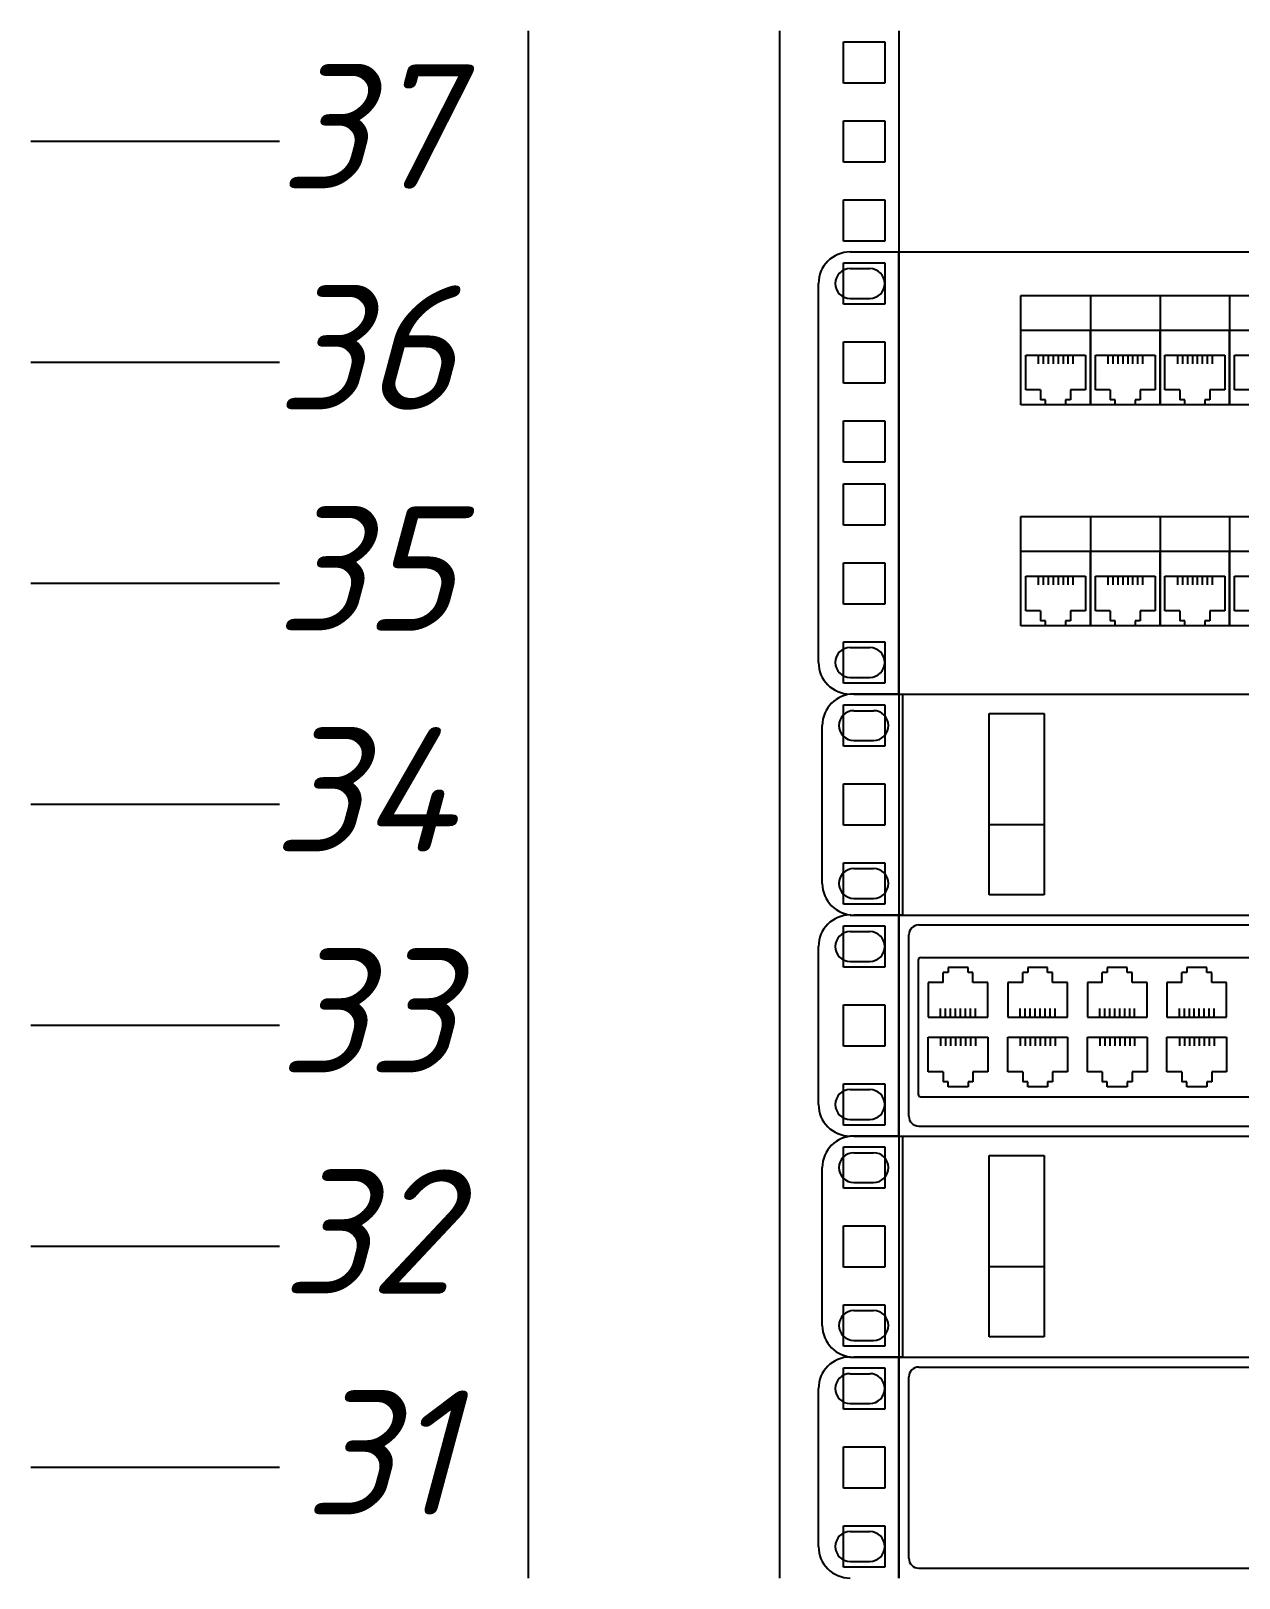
# Model space of a CAD drawing. Header units: millimetres. Extents: x -25459 to 1045457, y -66278 to 462905.
# Drawn here: x 649181 to 651610, y 42173 to 45284 of the extents above; entities that cross this region are included whole.
import ezdxf
from ezdxf.enums import TextEntityAlignment as Align

# ---------------------------------------------------------------- set-up
doc = ezdxf.new("R2010")
doc.units = ezdxf.units.MM
doc.styles.add('ISOCPEUR', font='isocpeui.ttf', dxfattribs={"height": 250})
doc.styles.add('ISOCUPER', font='isocpeur.ttf', dxfattribs={"width": 0.85, "oblique": 7})

# ---------------------------------------------------------------- blocks, each defined once
blk = doc.blocks.new('*U72')
at = {"color": 0, "linetype": 'ByBlock', "lineweight": -2}
for p, q in [((0, 1677.95), (0, 1633.5)), ((50.5, 1677.95), (50.5, 1633.5)), ((74.5, 1677.95), (74.5, 1633.5)), ((63.35, 1667.45), (63.35, 1675.75)), ((63.35, 1675.75), (71.65, 1675.75)), ((71.65, 1675.75), (71.65, 1667.45)), ((71.65, 1667.45), (63.35, 1667.45)), ((63.35, 1651.575), (63.35, 1659.875)), ((63.35, 1659.875), (71.65, 1659.875)), ((71.65, 1659.875), (71.65, 1651.575)), ((-50, 1655.725), (-100, 1655.725)), ((71.65, 1651.575), (63.35, 1651.575)), ((63.35, 1635.7), (63.35, 1644)), ((63.35, 1644), (71.65, 1644)), ((71.65, 1644), (71.65, 1635.7)), ((71.65, 1635.7), (63.35, 1635.7)), ((0, 1633.5), (0, 1589.05)), ((50.5, 1633.5), (50.5, 1589.05)), ((63.35, 1623), (63.35, 1631.3)), ((63.35, 1631.3), (71.65, 1631.3)), ((71.65, 1631.3), (71.65, 1623)), ((74.5, 1633.5), (74.5, 1589.05)), ((71.65, 1623), (63.35, 1623)), ((63.35, 1607.125), (63.35, 1615.425)), ((63.35, 1615.425), (71.65, 1615.425)), ((71.65, 1615.425), (71.65, 1607.125)), ((-50, 1611.275), (-100, 1611.275)), ((71.65, 1607.125), (63.35, 1607.125)), ((63.35, 1591.25), (63.35, 1599.55)), ((63.35, 1599.55), (71.65, 1599.55)), ((71.65, 1599.55), (71.65, 1591.25)), ((71.65, 1591.25), (63.35, 1591.25)), ((0, 1589.05), (0, 1544.6)), ((50.5, 1589.05), (50.5, 1544.6)), ((74.5, 1589.05), (74.5, 1544.6)), ((63.35, 1578.55), (63.35, 1586.85)), ((63.35, 1586.85), (71.65, 1586.85)), ((71.65, 1586.85), (71.65, 1578.55)), ((71.65, 1578.55), (63.35, 1578.55)), ((63.35, 1562.675), (63.35, 1570.975)), ((63.35, 1570.975), (71.65, 1570.975)), ((71.65, 1570.975), (71.65, 1562.675)), ((-50, 1566.825), (-100, 1566.825)), ((71.65, 1562.675), (63.35, 1562.675)), ((63.35, 1546.8), (63.35, 1555.1)), ((63.35, 1555.1), (71.65, 1555.1)), ((71.65, 1555.1), (71.65, 1546.8)), ((71.65, 1546.8), (63.35, 1546.8)), ((0, 1544.6), (0, 1500.15)), ((50.5, 1544.6), (50.5, 1500.15)), ((74.5, 1544.6), (74.5, 1500.15)), ((63.35, 1534.1), (63.35, 1542.4)), ((63.35, 1542.4), (71.65, 1542.4)), ((71.65, 1542.4), (71.65, 1534.1)), ((71.65, 1534.1), (63.35, 1534.1)), ((63.35, 1518.225), (63.35, 1526.525)), ((63.35, 1526.525), (71.65, 1526.525)), ((71.65, 1526.525), (71.65, 1518.225)), ((-50, 1522.375), (-100, 1522.375)), ((71.65, 1518.225), (63.35, 1518.225)), ((63.35, 1502.35), (63.35, 1510.65)), ((63.35, 1510.65), (71.65, 1510.65)), ((71.65, 1510.65), (71.65, 1502.35)), ((0, 1500.15), (0, 1455.7)), ((50.5, 1500.15), (50.5, 1455.7)), ((71.65, 1502.35), (63.35, 1502.35)), ((74.5, 1500.15), (74.5, 1455.7)), ((63.35, 1489.65), (63.35, 1497.95)), ((63.35, 1497.95), (71.65, 1497.95)), ((71.65, 1497.95), (71.65, 1489.65)), ((71.65, 1489.65), (63.35, 1489.65)), ((63.35, 1473.775), (63.35, 1482.075)), ((63.35, 1482.075), (71.65, 1482.075)), ((71.65, 1482.075), (71.65, 1473.775)), ((-50, 1477.925), (-100, 1477.925)), ((71.65, 1473.775), (63.35, 1473.775)), ((63.35, 1457.9), (63.35, 1466.2)), ((63.35, 1466.2), (71.65, 1466.2)), ((71.65, 1466.2), (71.65, 1457.9)), ((71.65, 1457.9), (63.35, 1457.9)), ((0, 1455.7), (0, 1411.25)), ((50.5, 1455.7), (50.5, 1411.25)), ((63.35, 1445.2), (63.35, 1453.5)), ((63.35, 1453.5), (71.65, 1453.5)), ((71.65, 1453.5), (71.65, 1445.2)), ((74.5, 1455.7), (74.5, 1411.25)), ((71.65, 1445.2), (63.35, 1445.2)), ((63.35, 1429.325), (63.35, 1437.625)), ((63.35, 1437.625), (71.65, 1437.625)), ((71.65, 1437.625), (71.65, 1429.325)), ((-50, 1433.475), (-100, 1433.475)), ((71.65, 1429.325), (63.35, 1429.325)), ((63.35, 1413.45), (63.35, 1421.75)), ((63.35, 1421.75), (71.65, 1421.75)), ((71.65, 1421.75), (71.65, 1413.45)), ((71.65, 1413.45), (63.35, 1413.45)), ((0, 1411.25), (0, 1366.8)), ((50.5, 1411.25), (50.5, 1366.8)), ((74.5, 1411.25), (74.5, 1366.8)), ((63.35, 1400.75), (63.35, 1409.05)), ((63.35, 1409.05), (71.65, 1409.05)), ((71.65, 1409.05), (71.65, 1400.75)), ((71.65, 1400.75), (63.35, 1400.75)), ((63.35, 1384.875), (63.35, 1393.175)), ((63.35, 1393.175), (71.65, 1393.175)), ((71.65, 1393.175), (71.65, 1384.875)), ((-50, 1389.025), (-100, 1389.025)), ((71.65, 1384.875), (63.35, 1384.875)), ((63.35, 1369), (63.35, 1377.3)), ((63.35, 1377.3), (71.65, 1377.3)), ((71.65, 1377.3), (71.65, 1369)), ((71.65, 1369), (63.35, 1369))]:
    blk.add_line(p, q, dxfattribs=at)
blk = doc.blocks.new("19'' маркер юнита")
at = {"color": 0, "linetype": 'ByBlock', "lineweight": -2, "style": 'ISOCPEUR', "oblique": 15, "flags": 8}
blk.add_attdef('#', text='', height=25, dxfattribs=at).set_placement((35, 3), align=Align.MIDDLE_RIGHT)
blk = doc.blocks.new('*U94')
at = {"color": 0, "linetype": 'ByBlock', "lineweight": -2}
for p, q in [((164.69, 22.22), (174.5, 22.22)), ((174.5, -66.68), (174.5, 22.22)), ((174.5, 22.22), (625.5, 22.22)), ((164.69, 18.87), (168.65, 18.87)), ((158.34, -60.33), (158.34, 15.87)), ((164.69, 12.87), (168.65, 12.87)), ((199, 6.5), (199, 13.5)), ((199, 13.5), (213, 13.5)), ((213, 13.5), (213, 6.5)), ((213, 13.5), (227, 13.5)), ((227, 13.5), (227, 6.5)), ((227, 13.5), (241, 13.5)), ((241, 13.5), (241, 6.5)), ((241, 13.5), (255, 13.5)), ((199, 6.5), (213, 6.5)), ((199, -8.5), (199, 6.5)), ((213, 6.5), (227, 6.5)), ((213, -8.5), (213, 6.5)), ((213, 6.5), (213, -8.5)), ((227, 6.5), (241, 6.5)), ((227, -8.5), (227, 6.5)), ((227, 6.5), (227, -8.5)), ((241, 6.5), (255, 6.5)), ((241, -8.5), (241, 6.5)), ((241, 6.5), (241, -8.5)), ((200, -2), (200, 1.5)), ((200, -5.5), (200, 1.5)), ((200, 1.5), (212, 1.5)), ((202.5, 1.5), (202.5, -0.25)), ((203.5, 1.5), (203.5, -0.25)), ((204.5, 1.5), (204.5, -0.25)), ((205.5, 1.5), (205.5, -0.25)), ((206.5, 1.5), (206.5, -0.25)), ((207.5, 1.5), (207.5, -0.25)), ((208.5, 1.5), (208.5, -0.25)), ((209.5, 1.5), (209.5, -0.25)), ((212, 1.5), (212, -5.5)), ((214, -2), (214, 1.5)), ((214, -5.5), (214, 1.5)), ((214, 1.5), (226, 1.5)), ((216.5, 1.5), (216.5, -0.25)), ((217.5, 1.5), (217.5, -0.25)), ((218.5, 1.5), (218.5, -0.25)), ((219.5, 1.5), (219.5, -0.25)), ((220.5, 1.5), (220.5, -0.25)), ((221.5, 1.5), (221.5, -0.25)), ((222.5, 1.5), (222.5, -0.25)), ((223.5, 1.5), (223.5, -0.25)), ((226, 1.5), (226, -5.5)), ((228, -2), (228, 1.5)), ((228, -5.5), (228, 1.5)), ((228, 1.5), (240, 1.5)), ((230.5, 1.5), (230.5, -0.25)), ((231.5, 1.5), (231.5, -0.25)), ((232.5, 1.5), (232.5, -0.25)), ((233.5, 1.5), (233.5, -0.25)), ((234.5, 1.5), (234.5, -0.25)), ((235.5, 1.5), (235.5, -0.25)), ((236.5, 1.5), (236.5, -0.25)), ((237.5, 1.5), (237.5, -0.25)), ((240, 1.5), (240, -5.5)), ((242, -2), (242, 1.5)), ((242, -5.5), (242, 1.5)), ((242, 1.5), (254, 1.5)), ((203, -5.5), (200, -5.5)), ((203, -5.5), (203, -7.5)), ((209, -5.5), (209, -7.5)), ((212, -5.5), (209, -5.5)), ((217, -5.5), (214, -5.5)), ((217, -5.5), (217, -7.5)), ((223, -5.5), (223, -7.5)), ((226, -5.5), (223, -5.5)), ((231, -5.5), (228, -5.5)), ((231, -5.5), (231, -7.5)), ((237, -5.5), (237, -7.5)), ((240, -5.5), (237, -5.5)), ((245, -5.5), (242, -5.5)), ((213, -8.5), (199, -8.5)), ((204, -7.5), (203, -7.5)), ((204, -8.5), (204, -7.5)), ((208, -8.5), (204, -8.5)), ((208, -7.5), (208, -8.5)), ((209, -7.5), (208, -7.5)), ((227, -8.5), (213, -8.5)), ((218, -7.5), (217, -7.5)), ((218, -8.5), (218, -7.5)), ((222, -8.5), (218, -8.5)), ((222, -7.5), (222, -8.5)), ((223, -7.5), (222, -7.5)), ((241, -8.5), (227, -8.5)), ((232, -7.5), (231, -7.5)), ((232, -8.5), (232, -7.5)), ((236, -8.5), (232, -8.5)), ((236, -7.5), (236, -8.5)), ((237, -7.5), (236, -7.5)), ((255, -8.5), (241, -8.5)), ((199, -30.95), (213, -30.95)), ((199, -37.95), (199, -30.95)), ((213, -30.95), (227, -30.95)), ((213, -30.95), (213, -37.95)), ((227, -30.95), (241, -30.95)), ((227, -30.95), (227, -37.95)), ((241, -30.95), (255, -30.95)), ((241, -30.95), (241, -37.95)), ((199, -52.95), (199, -37.95)), ((199, -37.95), (213, -37.95)), ((213, -37.95), (213, -52.95)), ((213, -52.95), (213, -37.95)), ((213, -37.95), (227, -37.95)), ((227, -37.95), (227, -52.95)), ((227, -52.95), (227, -37.95)), ((227, -37.95), (241, -37.95)), ((241, -37.95), (241, -52.95)), ((241, -52.95), (241, -37.95)), ((241, -37.95), (255, -37.95)), ((200, -42.95), (212, -42.95)), ((200, -49.95), (200, -42.95)), ((200, -46.45), (200, -42.95)), ((202.5, -42.95), (202.5, -44.7)), ((203.5, -42.95), (203.5, -44.7)), ((204.5, -42.95), (204.5, -44.7)), ((205.5, -42.95), (205.5, -44.7)), ((206.5, -42.95), (206.5, -44.7)), ((207.5, -42.95), (207.5, -44.7)), ((208.5, -42.95), (208.5, -44.7)), ((209.5, -42.95), (209.5, -44.7)), ((212, -42.95), (212, -49.95)), ((214, -42.95), (226, -42.95)), ((214, -49.95), (214, -42.95)), ((214, -46.45), (214, -42.95)), ((216.5, -42.95), (216.5, -44.7)), ((217.5, -42.95), (217.5, -44.7)), ((218.5, -42.95), (218.5, -44.7)), ((219.5, -42.95), (219.5, -44.7)), ((220.5, -42.95), (220.5, -44.7)), ((221.5, -42.95), (221.5, -44.7)), ((222.5, -42.95), (222.5, -44.7)), ((223.5, -42.95), (223.5, -44.7)), ((226, -42.95), (226, -49.95)), ((228, -42.95), (240, -42.95)), ((228, -49.95), (228, -42.95)), ((228, -46.45), (228, -42.95)), ((230.5, -42.95), (230.5, -44.7)), ((231.5, -42.95), (231.5, -44.7)), ((232.5, -42.95), (232.5, -44.7)), ((233.5, -42.95), (233.5, -44.7)), ((234.5, -42.95), (234.5, -44.7)), ((235.5, -42.95), (235.5, -44.7)), ((236.5, -42.95), (236.5, -44.7)), ((237.5, -42.95), (237.5, -44.7)), ((240, -42.95), (240, -49.95)), ((242, -42.95), (254, -42.95)), ((242, -49.95), (242, -42.95)), ((242, -46.45), (242, -42.95)), ((203, -49.95), (200, -49.95)), ((203, -49.95), (203, -51.95)), ((204, -51.95), (203, -51.95)), ((204, -52.95), (204, -51.95)), ((209, -51.95), (208, -51.95)), ((208, -51.95), (208, -52.95)), ((212, -49.95), (209, -49.95)), ((209, -49.95), (209, -51.95)), ((217, -49.95), (214, -49.95)), ((217, -49.95), (217, -51.95)), ((218, -51.95), (217, -51.95)), ((218, -52.95), (218, -51.95)), ((223, -51.95), (222, -51.95)), ((222, -51.95), (222, -52.95)), ((226, -49.95), (223, -49.95)), ((223, -49.95), (223, -51.95)), ((231, -49.95), (228, -49.95)), ((231, -49.95), (231, -51.95)), ((232, -51.95), (231, -51.95)), ((232, -52.95), (232, -51.95)), ((237, -51.95), (236, -51.95)), ((236, -51.95), (236, -52.95)), ((240, -49.95), (237, -49.95)), ((237, -49.95), (237, -51.95)), ((245, -49.95), (242, -49.95)), ((213, -52.95), (199, -52.95)), ((208, -52.95), (204, -52.95)), ((227, -52.95), (213, -52.95)), ((222, -52.95), (218, -52.95)), ((241, -52.95), (227, -52.95)), ((236, -52.95), (232, -52.95)), ((255, -52.95), (241, -52.95)), ((164.69, -57.33), (168.65, -57.33)), ((164.69, -63.33), (168.65, -63.33)), ((174.5, -66.68), (164.69, -66.68)), ((174.5, -66.68), (625.5, -66.68))]:
    blk.add_line(p, q, dxfattribs=at)
for centre, radius, start, end in [((164.69, 15.87), 6.35, 90, 180), ((164.69, 15.87), 3, 90, 270), ((168.65, 15.87), 3, 270, 90), ((164.69, -60.33), 3, 90, 270), ((168.65, -60.33), 3, 270, 90), ((164.69, -60.33), 6.35, 180, 270)]:
    blk.add_arc(centre, radius, start, end, dxfattribs=at)
at = {"color": 0, "lineweight": -2, "style": 'ISOCPEUR', "oblique": 15, "flags": 8}
blk.add_attdef('НАИМЕНОВАНИЕ', text='', height=25, dxfattribs=at).set_placement((836.83, -11.54), align=Align.MIDDLE_LEFT)
blk = doc.blocks.new('*U69')
at = {"color": 0, "linetype": 'ByBlock', "lineweight": -2}
for p, q in [((164.69, 22.22), (174.5, 22.22)), ((174.5, 22.22), (625.5, 22.22)), ((174.5, -22.23), (174.5, 22.22)), ((164.69, 18.87), (168.65, 18.87)), ((158.34, -15.88), (158.34, 15.87)), ((191.9, 18.31), (202.93, 18.31)), ((191.9, -18.19), (191.9, 18.31)), ((202.93, 18.31), (202.93, -18.19)), ((164.69, 12.87), (168.65, 12.87)), ((191.9, -4.03), (202.93, -4.03)), ((164.69, -12.88), (168.65, -12.88)), ((202.93, -18.19), (191.9, -18.19)), ((164.69, -18.88), (168.65, -18.88)), ((174.5, -22.23), (164.69, -22.23)), ((174.5, -22.23), (625.5, -22.23))]:
    blk.add_line(p, q, dxfattribs=at)
for centre, radius, start, end in [((164.69, 15.87), 6.35, 90, 180), ((164.69, 15.87), 3, 90, 270), ((168.65, 15.87), 3, 270, 90), ((164.69, -15.88), 3, 90, 270), ((168.65, -15.88), 3, 270, 90), ((164.69, -15.88), 6.35, 180, 270)]:
    blk.add_arc(centre, radius, start, end, dxfattribs=at)
at = {"color": 0, "lineweight": -2, "style": 'ISOCPEUR', "oblique": 15, "flags": 8}
blk.add_attdef('НАИМЕНОВАНИЕ', text='', height=25, dxfattribs=at).set_placement((750, 10.43), align=Align.MIDDLE_LEFT)
blk = doc.blocks.new("19'' коннектор 8P8C")
at = {"color": 0, "linetype": 'ByBlock', "lineweight": -2}
for p, q in [((-6, 6.5), (-6, 10)), ((-6, 3), (-6, 10)), ((-6, 10), (6, 10)), ((-3.5, 10), (-3.5, 8.25)), ((-2.5, 10), (-2.5, 8.25)), ((-1.5, 10), (-1.5, 8.25)), ((-0.5, 10), (-0.5, 8.25)), ((0.5, 10), (0.5, 8.25)), ((1.5, 10), (1.5, 8.25)), ((2.5, 10), (2.5, 8.25)), ((3.5, 10), (3.5, 8.25)), ((6, 10), (6, 3)), ((-3, 3), (-6, 3)), ((-3, 3), (-3, 1)), ((-2, 1), (-3, 1)), ((-2, 0), (-2, 1)), ((2, 0), (-2, 0)), ((2, 1), (2, 0)), ((3, 1), (2, 1)), ((3, 3), (3, 1)), ((6, 3), (3, 3))]:
    blk.add_line(p, q, dxfattribs=at)
blk = doc.blocks.new('*U74')
at = {"color": 0, "linetype": 'ByBlock', "lineweight": -2}
for p, q in [((164.69, 22.22), (174.5, 22.22)), ((174.5, -22.23), (174.5, 22.22)), ((174.5, 22.22), (625.5, 22.22)), ((164.69, 18.88), (168.65, 18.88)), ((178.5, 20.22), (558.19, 20.22)), ((158.34, -15.88), (158.34, 15.88)), ((176.5, -18.23), (176.5, 18.22)), ((164.69, 12.88), (168.65, 12.88)), ((178.4, 13.17), (178.4, -13.83)), ((178.9, 13.67), (273.9, 13.67)), ((164.69, -12.88), (168.65, -12.88)), ((178.9, -14.33), (273.9, -14.33)), ((164.69, -18.88), (168.65, -18.88)), ((178.5, -20.23), (621.5, -20.23)), ((174.5, -22.23), (164.69, -22.23)), ((174.5, -22.23), (625.5, -22.23))]:
    blk.add_line(p, q, dxfattribs=at)
for centre, radius, start, end in [((164.69, 15.88), 6.35, 90, 180), ((164.69, 15.88), 3, 90, 270), ((168.65, 15.88), 3, 270, 90), ((178.5, 18.22), 2, 90, 180), ((178.9, 13.17), 0.5, 90, 180), ((164.69, -15.88), 3, 90, 270), ((168.65, -15.88), 3, 270, 90), ((178.9, -13.83), 0.5, 180, 270), ((164.69, -15.88), 6.35, 180, 270), ((178.5, -18.23), 2, 180, 270)]:
    blk.add_arc(centre, radius, start, end, dxfattribs=at)
at = {"color": 0, "linetype": 'ByBlock', "lineweight": -2, "xscale": -1, "rotation": 180}
for p in [(186.4, 11.67), (202.4, 11.67), (218.4, 11.67), (234.4, 11.67)]:
    blk.add_blockref("19'' коннектор 8P8C", p, dxfattribs=at)
at = {"color": 0, "linetype": 'ByBlock', "lineweight": -2}
for p in [(186.4, -12.33), (202.4, -12.33), (218.4, -12.33), (234.4, -12.33)]:
    blk.add_blockref("19'' коннектор 8P8C", p, dxfattribs=at)
at = {"color": 0, "lineweight": -2, "style": 'ISOCPEUR', "oblique": 15, "flags": 8}
blk.add_attdef('НАИМЕНОВАНИЕ', text='', height=25, dxfattribs=at).set_placement((750, 13.46), align=Align.MIDDLE_LEFT)
blk = doc.blocks.new('*U73')
at = {"color": 0, "linetype": 'ByBlock', "lineweight": -2}
for p, q in [((164.69, 22.22), (174.5, 22.22)), ((174.5, -22.23), (174.5, 22.22)), ((174.5, 22.22), (625.5, 22.22)), ((164.69, 18.88), (168.65, 18.88)), ((178.5, 20.22), (558.19, 20.22)), ((158.34, -15.88), (158.34, 15.88)), ((176.5, -18.23), (176.5, 18.22)), ((164.69, 12.88), (168.65, 12.88)), ((164.69, -12.88), (168.65, -12.88)), ((164.69, -18.88), (168.65, -18.88)), ((178.5, -20.23), (621.5, -20.23))]:
    blk.add_line(p, q, dxfattribs=at)
for centre, radius, start, end in [((164.69, 15.88), 6.35, 90, 180), ((164.69, 15.88), 3, 90, 270), ((168.65, 15.88), 3, 270, 90), ((178.5, 18.22), 2, 90, 180), ((164.69, -15.88), 3, 90, 270), ((168.65, -15.88), 3, 270, 90), ((164.69, -15.88), 6.35, 180, 270), ((178.5, -18.23), 2, 180, 270)]:
    blk.add_arc(centre, radius, start, end, dxfattribs=at)
at = {"color": 0, "lineweight": -2, "style": 'ISOCPEUR', "oblique": 15, "flags": 8}
blk.add_attdef('НАИМЕНОВАНИЕ', text='', height=25, dxfattribs=at).set_placement((750, 13.46), align=Align.MIDDLE_LEFT)

msp = doc.modelspace()

# ---------------------------------------------------------------- block references
at = {"xscale": 10, "yscale": 10, "zscale": 10}
for name, p in [('*U72', (650180.62, 28504.933)), ('*U94', (649180.62, 44617.683)), ('*U69', (649188.248, 43728.683)), ('*U74', (649180.62, 43284.183)), ('*U69', (649188.248, 42839.683)), ('*U73', (649180.62, 42395.183))]:
    msp.add_blockref(name, p, dxfattribs=at)
ref = msp.add_blockref("19'' маркер юнита", (649680.62, 45062.183), dxfattribs=dict(xscale=10, yscale=10, zscale=10))
ref.add_attrib('#', '37', dxfattribs={"color": 0, "linetype": 'ByBlock', "lineweight": -2, "height": 250, "style": 'ISOCUPER', "oblique": 15, "flags": 8}).set_placement((650030.62, 45092.183), align=Align.MIDDLE_RIGHT)
ref = msp.add_blockref("19'' маркер юнита", (649680.62, 44617.683), dxfattribs=dict(xscale=10, yscale=10, zscale=10))
ref.add_attrib('#', '36', dxfattribs={"color": 0, "linetype": 'ByBlock', "lineweight": -2, "height": 250, "style": 'ISOCUPER', "oblique": 15, "flags": 8}).set_placement((650030.62, 44647.683), align=Align.MIDDLE_RIGHT)
ref = msp.add_blockref("19'' маркер юнита", (649680.62, 44173.183), dxfattribs=dict(xscale=10, yscale=10, zscale=10))
ref.add_attrib('#', '35', dxfattribs={"color": 0, "linetype": 'ByBlock', "lineweight": -2, "height": 250, "style": 'ISOCUPER', "oblique": 15, "flags": 8}).set_placement((650030.62, 44203.183), align=Align.MIDDLE_RIGHT)
ref = msp.add_blockref("19'' маркер юнита", (649680.62, 43728.683), dxfattribs=dict(xscale=10, yscale=10, zscale=10))
ref.add_attrib('#', '34', dxfattribs={"color": 0, "linetype": 'ByBlock', "lineweight": -2, "height": 250, "style": 'ISOCUPER', "oblique": 15, "flags": 8}).set_placement((650030.62, 43758.683), align=Align.MIDDLE_RIGHT)
ref = msp.add_blockref("19'' маркер юнита", (649680.62, 43284.183), dxfattribs=dict(xscale=10, yscale=10, zscale=10))
ref.add_attrib('#', '33', dxfattribs={"color": 0, "linetype": 'ByBlock', "lineweight": -2, "height": 250, "style": 'ISOCUPER', "oblique": 15, "flags": 8}).set_placement((650030.62, 43314.183), align=Align.MIDDLE_RIGHT)
ref = msp.add_blockref("19'' маркер юнита", (649680.62, 42839.683), dxfattribs=dict(xscale=10, yscale=10, zscale=10))
ref.add_attrib('#', '32', dxfattribs={"color": 0, "linetype": 'ByBlock', "lineweight": -2, "height": 250, "style": 'ISOCUPER', "oblique": 15, "flags": 8}).set_placement((650030.62, 42869.683), align=Align.MIDDLE_RIGHT)
ref = msp.add_blockref("19'' маркер юнита", (649680.62, 42395.183), dxfattribs=dict(xscale=10, yscale=10, zscale=10))
ref.add_attrib('#', '31', dxfattribs={"color": 0, "linetype": 'ByBlock', "lineweight": -2, "height": 250, "style": 'ISOCUPER', "oblique": 15, "flags": 8}).set_placement((650030.62, 42425.183), align=Align.MIDDLE_RIGHT)

doc.saveas('drawing.dxf')
